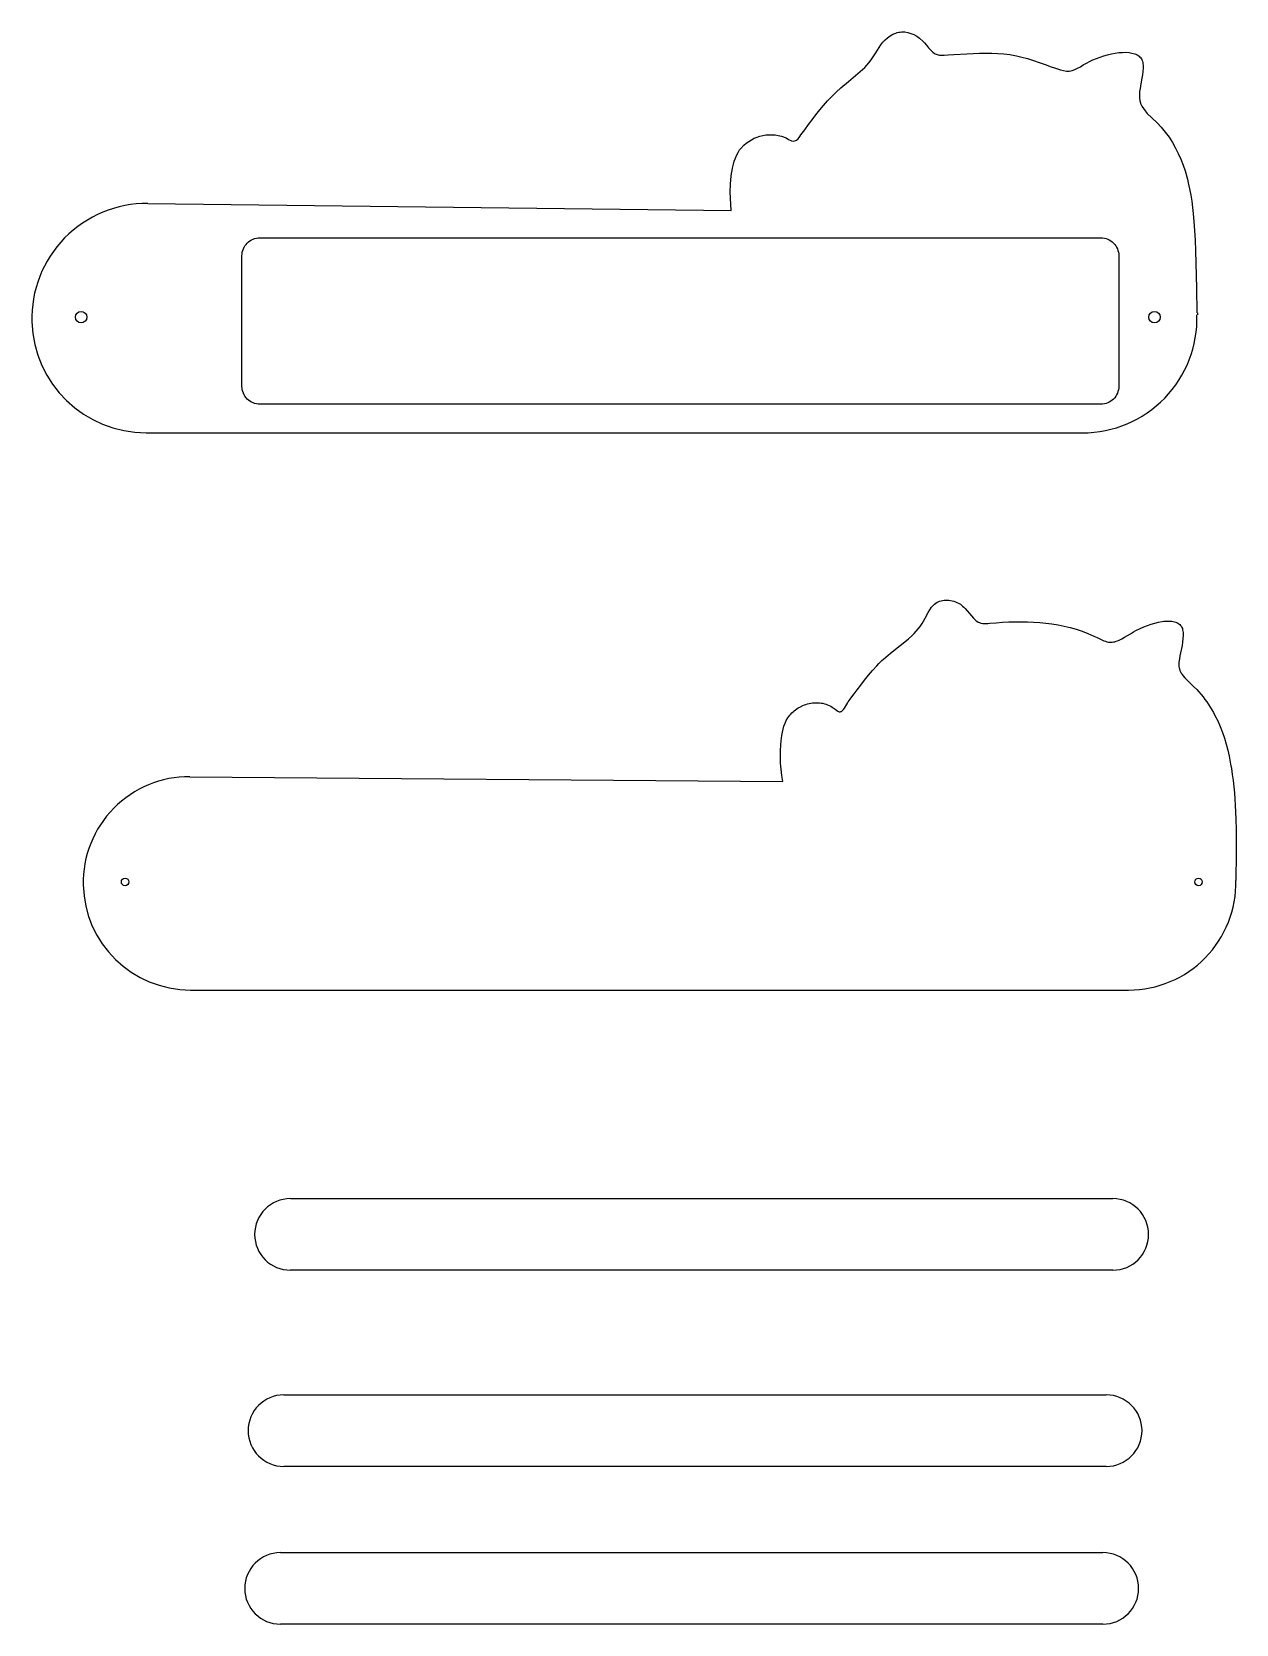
# Model space of a CAD drawing. Header units: millimetres. Extents: x -176 to 1438, y -1872 to -19.
# Drawn here: x 376.2 to 713, y -1872.4 to -1427.2 of the extents above; entities that cross this region are included whole.
import ezdxf

# ---------------------------------------------------------------- set-up
doc = ezdxf.new("R2010")
doc.units = ezdxf.units.MM
doc.header["$LTSCALE"] = 50
doc.header["$MEASUREMENT"] = 0

msp = doc.modelspace()

# ---------------------------------------------------------------- linework, layer by layer
for p, q in [((408.67, -1475.2), (571.79, -1477.18)), ((702.17, -1505.79), (702.19, -1506.36)), ((408.21, -1539.33), (670.05, -1539.33)), ((420.44, -1635.46), (586.25, -1636.81)), ((712.93, -1664.11), (712.94, -1664.47)), ((420.58, -1695.1), (682.94, -1695.1)), ((448.52, -1753.43), (678.52, -1753.43)), ((438.52, -1763.43), (438.52, -1763.43)), ((688.52, -1763.43), (688.52, -1763.43)), ((678.52, -1773.43), (448.52, -1773.43)), ((446.69, -1808.3), (676.69, -1808.3)), ((436.69, -1818.3), (436.69, -1818.3)), ((686.69, -1818.3), (686.69, -1818.3)), ((676.69, -1828.3), (446.69, -1828.3)), ((445.74, -1852.4), (675.74, -1852.4)), ((435.74, -1862.4), (435.74, -1862.4)), ((685.74, -1862.4), (685.74, -1862.4)), ((675.74, -1872.4), (445.74, -1872.4))]:
    msp.add_line(p, q)
for points in [[(571.79, -1477.18), (571.59, -1473.71), (571.54, -1471.97), (571.58, -1469.85), (571.67, -1468.51), (571.87, -1466.79), (572.02, -1465.93), (572.14, -1465.34), (572.4, -1464.21), (572.65, -1463.36), (572.95, -1462.53), (573.29, -1461.73), (573.7, -1460.96), (574.16, -1460.23), (574.49, -1459.79), (575.3, -1458.92), (575.96, -1458.34), (576.68, -1457.82), (577.43, -1457.37), (578.21, -1456.97), (578.73, -1456.74), (579.84, -1456.36), (580.67, -1456.15), (581.52, -1456.02), (582.38, -1455.97), (583.26, -1456), (584.05, -1456.01), (584.9, -1456.17), (585.87, -1456.37), (587.12, -1456.85), (587.83, -1457.27), (588.27, -1457.5), (588.7, -1457.68), (589.11, -1457.73), (589.49, -1457.71), (589.85, -1457.6), (590.06, -1457.5), (590.49, -1457.12), (591.02, -1456.44), (591.31, -1456.03), (592.36, -1454.56), (593.39, -1453.14), (594.4, -1451.76), (595.43, -1450.41), (596.56, -1449), (597.59, -1447.79), (598.75, -1446.52), (599.95, -1445.27), (601.19, -1444.05), (602.48, -1442.86), (604.57, -1441.04), (606.53, -1439.45), (607.88, -1438.32), (609.15, -1437.14), (609.75, -1436.52), (610.32, -1435.88), (610.95, -1435.06), (611.32, -1434.51), (612.21, -1433.04), (613.13, -1431.55), (613.64, -1430.83), (614.22, -1430.13), (614.85, -1429.47), (615.53, -1428.87), (616.26, -1428.34), (617.03, -1427.89), (617.83, -1427.55), (618.23, -1427.41), (618.65, -1427.31), (619.02, -1427.25), (619.5, -1427.21), (619.92, -1427.2), (620.35, -1427.23), (621.21, -1427.37), (622.06, -1427.63), (622.89, -1427.98), (623.69, -1428.43), (624.45, -1428.97), (625.46, -1429.87), (625.81, -1430.25), (626.41, -1430.95), (626.99, -1431.66), (627.58, -1432.32), (628.19, -1432.89), (628.52, -1433.13), (628.87, -1433.34), (629.14, -1433.46), (629.63, -1433.61), (630.04, -1433.69), (630.46, -1433.73), (631.35, -1433.74), (632.46, -1433.67), (634.1, -1433.56), (637.71, -1433.32), (639.48, -1433.23), (641.23, -1433.17), (642.97, -1433.14), (644.69, -1433.16), (646.39, -1433.23), (648.07, -1433.37), (649.74, -1433.58), (651.61, -1433.91), (653.03, -1434.24), (654.66, -1434.68), (656.29, -1435.19), (657.94, -1435.75), (659.6, -1436.34), (661.29, -1436.95), (662.17, -1437.26), (663.87, -1437.83), (664.73, -1438.04), (665.57, -1438.16), (665.98, -1438.17), (666.34, -1438.16), (666.78, -1438.1), (667.16, -1438.01), (667.93, -1437.74), (668.68, -1437.37), (669.45, -1436.94), (670.25, -1436.47), (671.35, -1435.84), (671.98, -1435.51), (672.93, -1435.06), (673.92, -1434.65), (674.95, -1434.26), (676, -1433.92), (677.06, -1433.62), (678.12, -1433.37), (679.17, -1433.17), (680.2, -1433.02), (681.2, -1432.95), (682.15, -1432.93), (683.05, -1432.99), (683.88, -1433.12), (684.63, -1433.34), (684.98, -1433.48), (685.3, -1433.64), (685.6, -1433.82), (685.87, -1434.03), (686.11, -1434.26), (686.33, -1434.51), (686.51, -1434.79), (686.65, -1435.06), (686.78, -1435.42), (686.87, -1435.77), (686.94, -1436.15), (686.97, -1436.54), (686.98, -1437.38), (686.91, -1438.27), (686.79, -1439.21), (686.63, -1440.16), (686.34, -1441.71), (686.13, -1443), (686.01, -1443.91), (685.95, -1444.79), (685.97, -1445.63), (686.07, -1446.45), (686.22, -1447.03), (686.29, -1447.22), (686.62, -1447.96), (687.06, -1448.66), (687.57, -1449.33), (688.16, -1449.99), (689.44, -1451.27), (690.88, -1452.66), (692.03, -1453.88), (693.18, -1455.26), (694.23, -1456.69), (695.19, -1458.17), (696.05, -1459.69), (696.83, -1461.25), (697.53, -1462.84), (698.16, -1464.45), (698.71, -1466.1), (699.37, -1468.41), (699.62, -1469.44), (699.99, -1471.13), (700.31, -1472.83), (700.58, -1474.55), (700.8, -1476.27), (700.99, -1478), (701.28, -1481.48), (701.51, -1485.46), (701.64, -1488.44), (701.76, -1491.92), (701.92, -1498.86), (702.02, -1505.79)], [(586.25, -1636.81), (586, -1635.1), (585.78, -1633.39), (585.62, -1631.67), (585.59, -1631.22), (585.54, -1629.96), (585.54, -1629.1), (585.56, -1628.25), (585.66, -1626.52), (585.76, -1625.42), (585.96, -1623.9), (586.12, -1623.03), (586.31, -1622.17), (586.55, -1621.33), (586.85, -1620.52), (587.21, -1619.73), (587.64, -1618.98), (587.89, -1618.62), (588.18, -1618.25), (588.44, -1617.94), (588.75, -1617.62), (589.08, -1617.31), (589.42, -1617.02), (589.78, -1616.74), (590.16, -1616.47), (590.56, -1616.23), (590.96, -1616), (591.81, -1615.59), (592.25, -1615.41), (592.7, -1615.26), (593.16, -1615.12), (593.62, -1615.01), (594.08, -1614.92), (594.55, -1614.85), (595.03, -1614.8), (595.5, -1614.78), (595.98, -1614.78), (596.45, -1614.81), (596.92, -1614.86), (597.39, -1614.94), (597.85, -1615.05), (598.31, -1615.18), (598.76, -1615.35), (599.2, -1615.54), (599.63, -1615.76), (600.05, -1616.01), (600.34, -1616.21), (600.86, -1616.6), (601.24, -1616.89), (601.61, -1617.13), (601.78, -1617.22), (601.96, -1617.28), (602.2, -1617.32), (602.29, -1617.31), (602.45, -1617.27), (602.61, -1617.2), (602.76, -1617.1), (602.91, -1616.98), (603.2, -1616.66), (603.47, -1616.27), (604, -1615.4), (604.29, -1614.92), (604.52, -1614.54), (604.77, -1614.16), (605.02, -1613.79), (605.52, -1613.12), (606.16, -1612.3), (607.03, -1611.18), (608.05, -1609.84), (609.11, -1608.48), (610.19, -1607.11), (611.32, -1605.77), (612.49, -1604.46), (613.09, -1603.82), (613.96, -1602.98), (614.35, -1602.61), (615, -1602.03), (616.32, -1600.92), (619.03, -1598.79), (620.37, -1597.72), (621.36, -1596.88), (622.31, -1596.03), (622.92, -1595.43), (623.51, -1594.81), (624.08, -1594.16), (624.61, -1593.47), (625.2, -1592.6), (625.57, -1591.97), (626.01, -1591.17), (626.87, -1589.56), (627.33, -1588.8), (627.82, -1588.1), (628.09, -1587.78), (628.37, -1587.47), (628.67, -1587.2), (628.99, -1586.94), (629.42, -1586.67), (629.69, -1586.53), (630.08, -1586.38), (630.49, -1586.25), (630.91, -1586.16), (631.34, -1586.1), (631.79, -1586.07), (632.24, -1586.08), (632.7, -1586.11), (633.16, -1586.17), (633.61, -1586.27), (634.06, -1586.39), (634.51, -1586.55), (634.94, -1586.73), (635.36, -1586.94), (635.88, -1587.26), (636.14, -1587.45), (636.51, -1587.75), (636.85, -1588.06), (637.19, -1588.39), (637.82, -1589.1), (638.42, -1589.81), (639, -1590.52), (639.59, -1591.17), (639.9, -1591.47), (640.21, -1591.75), (640.53, -1591.99), (640.86, -1592.21), (641.21, -1592.38), (641.58, -1592.52), (642.15, -1592.63), (642.37, -1592.65), (642.8, -1592.64), (643.55, -1592.59), (644.12, -1592.54), (645.89, -1592.4), (647.65, -1592.29), (649.4, -1592.2), (651.15, -1592.15), (652.9, -1592.14), (654.63, -1592.17), (656.36, -1592.24), (658.08, -1592.35), (659.8, -1592.52), (661.5, -1592.74), (663.2, -1593.03), (664.89, -1593.37), (666.57, -1593.77), (668.24, -1594.25), (669.91, -1594.8), (671.56, -1595.42), (673.2, -1596.12), (674.1, -1596.54), (675.64, -1597.28), (676.05, -1597.45), (676.44, -1597.6), (676.84, -1597.72), (677.28, -1597.81), (677.61, -1597.85), (677.99, -1597.87), (678.37, -1597.84), (678.75, -1597.79), (679.12, -1597.71), (679.5, -1597.59), (679.87, -1597.46), (680.25, -1597.3), (681.01, -1596.92), (681.79, -1596.48), (682.6, -1596), (683.43, -1595.49), (684.3, -1594.97), (684.95, -1594.62), (686.19, -1594), (687.19, -1593.55), (688.21, -1593.15), (689.24, -1592.8), (690.28, -1592.49), (691.29, -1592.25), (692.29, -1592.07), (692.77, -1592.01), (693.24, -1591.96), (693.7, -1591.94), (694.14, -1591.93), (694.57, -1591.95), (694.99, -1591.98), (695.38, -1592.04), (695.75, -1592.12), (696.1, -1592.23), (696.43, -1592.36), (696.74, -1592.52), (697.01, -1592.7), (697.26, -1592.91), (697.48, -1593.14), (697.69, -1593.44), (697.83, -1593.7), (697.96, -1594.02), (698.05, -1594.37), (698.12, -1594.74), (698.17, -1595.13), (698.19, -1595.54), (698.19, -1595.97), (698.14, -1596.86), (698.03, -1597.8), (697.87, -1598.76), (697.45, -1600.87), (697.3, -1601.64), (697.13, -1602.54), (697.02, -1603.42), (696.99, -1603.84), (696.99, -1604.25), (697.02, -1604.65), (697.08, -1605.05), (697.15, -1605.34), (697.3, -1605.8), (697.47, -1606.16), (697.67, -1606.52), (697.89, -1606.86), (698.14, -1607.2), (698.7, -1607.86), (699.32, -1608.51), (700.66, -1609.78), (701.11, -1610.22), (701.97, -1611.09), (702.58, -1611.76), (703.18, -1612.44), (703.74, -1613.14), (704.29, -1613.85), (704.81, -1614.57), (705.3, -1615.3), (705.78, -1616.04), (706.23, -1616.78), (706.67, -1617.54), (707.08, -1618.31), (707.84, -1619.87), (708.54, -1621.46), (709.16, -1623.08), (709.71, -1624.71), (710.21, -1626.37), (710.65, -1628.05), (711.04, -1629.74), (711.47, -1631.96), (711.67, -1633.14), (711.93, -1634.84), (712.16, -1636.56), (712.35, -1638.27), (712.51, -1639.99), (712.64, -1641.71), (712.74, -1643.43), (712.91, -1647.31), (712.98, -1650.32), (713.01, -1653.77), (713.01, -1657.22), (712.93, -1664.11)]]:
    msp.add_lwpolyline(points)
msp.add_lwpolyline([(439.98, -1484.8), (675.18, -1484.8, -0.414214), (680.18, -1489.8), (680.18, -1526.33, -0.414214), (675.18, -1531.33), (439.98, -1531.33, -0.414214), (434.98, -1526.33), (434.98, -1489.8, -0.414214)], format="xyb", close=True)
at = {"color": 0}
for centre in [(389.98, -1506.98), (690.18, -1506.98)]:
    msp.add_circle(centre, 1.6, dxfattribs=at)
at = {"linetype": 'Continuous'}
for centre in [(402.29, -1664.88), (702.49, -1664.88)]:
    msp.add_circle(centre, 1.05, dxfattribs=at)
for centre, radius, start, end in [((408.33, -1507.32), 32.12, 89.3877, 181.7675), ((408.21, -1507.33), 32, 181.744, 270), ((670.05, -1507.33), 32, 270, 1.744), ((420.22, -1665.1), 29.65, 89.5874, 181.2161), ((682.94, -1665.1), 30, 270, 1.1999), ((420.58, -1665.1), 30, 181.1999, 270), ((448.52, -1763.43), 10, 90, 180), ((678.52, -1763.43), 10, 0, 90), ((448.52, -1763.43), 10, 180, 270), ((678.52, -1763.43), 10, 270, 0), ((446.69, -1818.3), 10, 90, 180), ((676.69, -1818.3), 10, 0, 90), ((446.69, -1818.3), 10, 180, 270), ((676.69, -1818.3), 10, 270, 0), ((445.74, -1862.4), 10, 90, 180), ((675.74, -1862.4), 10, 0, 90), ((445.74, -1862.4), 10, 180, 270), ((675.74, -1862.4), 10, 270, 0)]:
    msp.add_arc(centre, radius, start, end)

doc.saveas('drawing.dxf')
